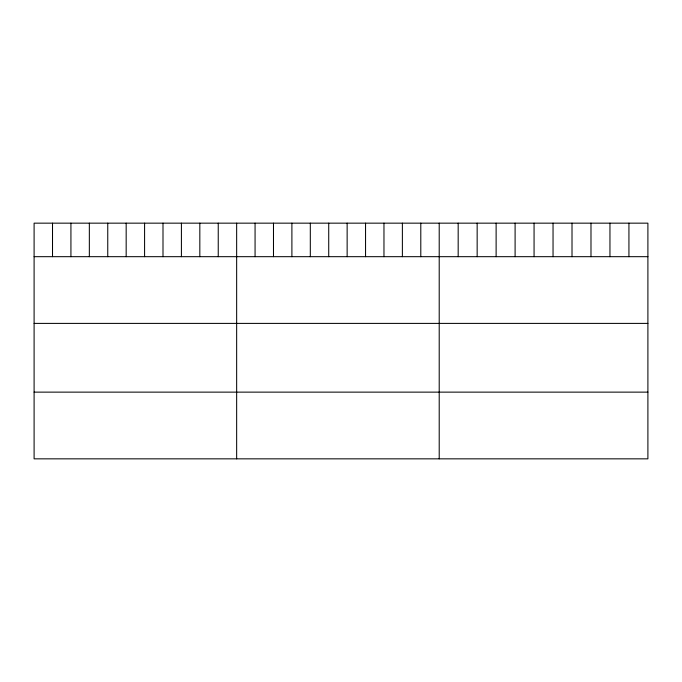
<?xml version="1.0" encoding="UTF-8"?>
<svg xmlns="http://www.w3.org/2000/svg" width="682" height="682" viewBox="0 0 682 682"><rect width="100%" height="100%" fill="white"/><g stroke="black" fill="none" stroke-linecap="round" stroke-linejoin="round"><path stroke-width="1.02" d="M647.9 256.679L647.9 458.841L34.1 458.841L34.1 223.159L647.9 223.159L647.9 256.679L34.1 256.679M34.1 323.396L647.9 323.396M34.1 392.133L647.9 392.133M628.932 223.159L628.932 256.679M609.955 223.159L609.955 256.679M590.987 223.159L590.987 256.679M572.01 223.159L572.01 256.679M553.042 223.159L553.042 256.679M534.066 223.159L534.066 256.679M515.098 223.159L515.098 256.679M496.121 223.159L496.121 256.679M477.153 223.159L477.153 256.679M458.176 223.159L458.176 256.679M439.208 223.159L439.208 458.841M420.794 223.159L420.794 256.679M402.38 223.159L402.38 256.679M383.966 223.159L383.966 256.679M365.552 223.159L365.552 256.679M347.138 223.159L347.138 256.679M328.724 223.159L328.724 256.679M310.31 223.159L310.31 256.679M291.896 223.159L291.896 256.679M273.482 223.159L273.482 256.679M255.068 223.159L255.068 256.679M236.654 223.159L236.654 458.841M218.24 223.159L218.24 256.679M199.826 223.159L199.826 256.679M181.412 223.159L181.412 256.679M162.998 223.159L162.998 256.679M144.584 223.159L144.584 256.679M126.17 223.159L126.17 256.679M107.756 223.159L107.756 256.679M89.342 223.159L89.342 256.679M70.928 223.159L70.928 256.679M52.514 223.159L52.514 256.679"/></g></svg>
